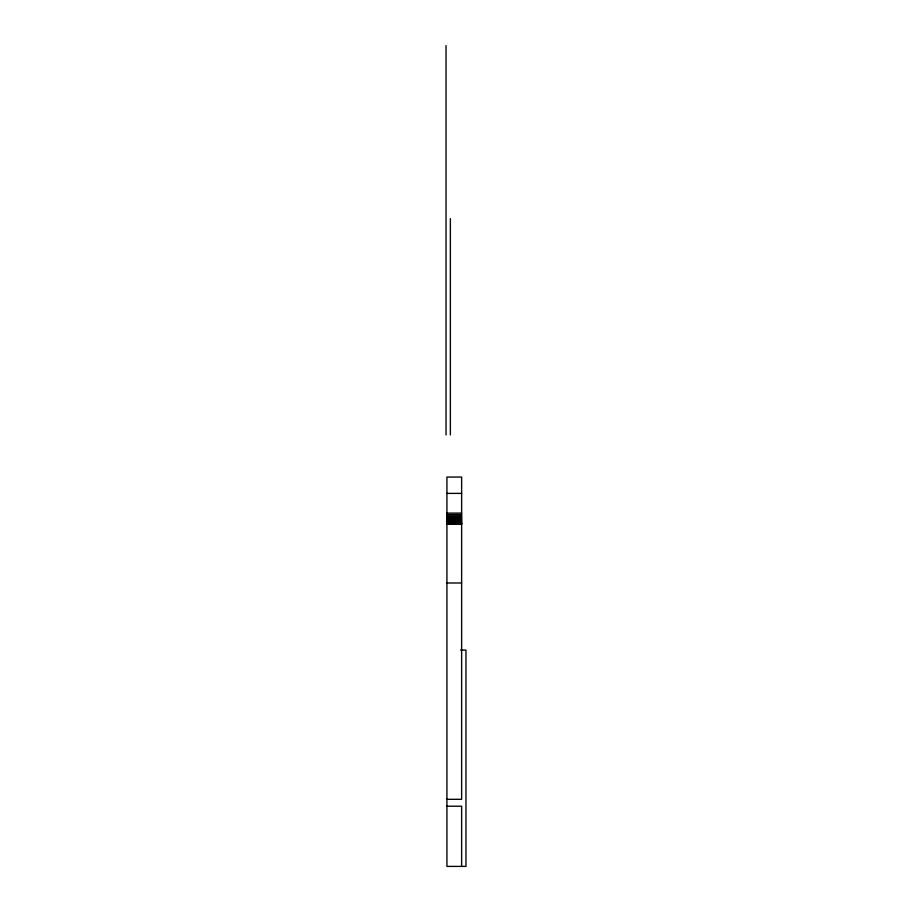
<?xml version="1.0" encoding="UTF-8"?>
<svg xmlns="http://www.w3.org/2000/svg" width="912" height="912" viewBox="0 0 912 912"><rect width="100%" height="100%" fill="white"/><g stroke="black" fill="none" stroke-linecap="round" stroke-linejoin="round"><path stroke-width="1.37" d="M446.926 493.392L461.632 493.392M446.926 513.103L461.632 513.103M446.926 514.619L461.632 514.619M446.926 516.044L461.632 516.044M446.926 517.366L461.632 517.366M446.926 518.597L461.632 518.597M446.926 519.703L461.632 519.703M446.926 520.695L461.632 520.695M446.926 521.573L461.632 521.573M446.926 522.314L461.632 522.314M446.926 522.941L461.632 522.941M446.926 523.42L461.632 523.42M446.926 523.773L461.632 523.773M446.926 523.99L461.632 523.99M446.926 524.195L461.632 524.195M446.926 582.985L461.632 582.985M460.526 650.074L465.964 650.074L465.964 866.4L446.926 866.4L446.926 477.056L461.632 477.056L461.632 799.311L446.926 799.311M446.926 806.208L461.632 806.208L461.632 866.4M450.368 218.618L450.368 434.944M446.036 45.6L446.036 434.944"/></g></svg>
